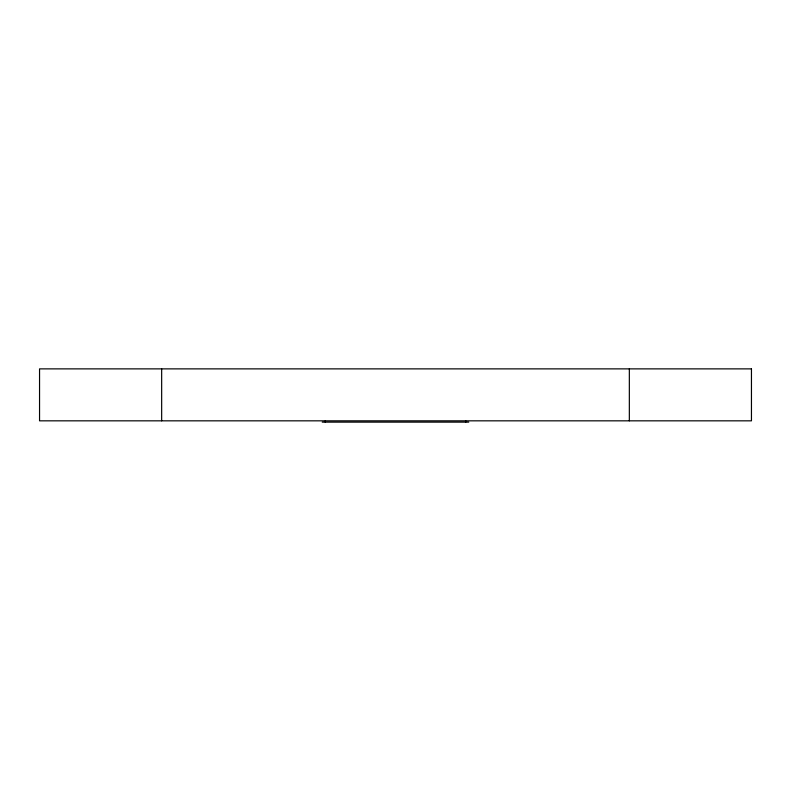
<?xml version="1.0" encoding="UTF-8"?>
<svg xmlns="http://www.w3.org/2000/svg" width="791" height="791" viewBox="0 0 791 791"><rect width="100%" height="100%" fill="white"/><g stroke="black" fill="none" stroke-linecap="round" stroke-linejoin="round"><path stroke-width="1.19" d="M465.721 422.127L465.721 420.832M322.234 422.127L468.766 422.127M325.279 420.832L325.279 422.127M629.339 368.873L629.339 420.832M161.661 368.873L161.661 420.832M751.45 368.873L39.55 368.873L39.55 420.832L751.45 420.832L751.45 368.873"/></g></svg>
